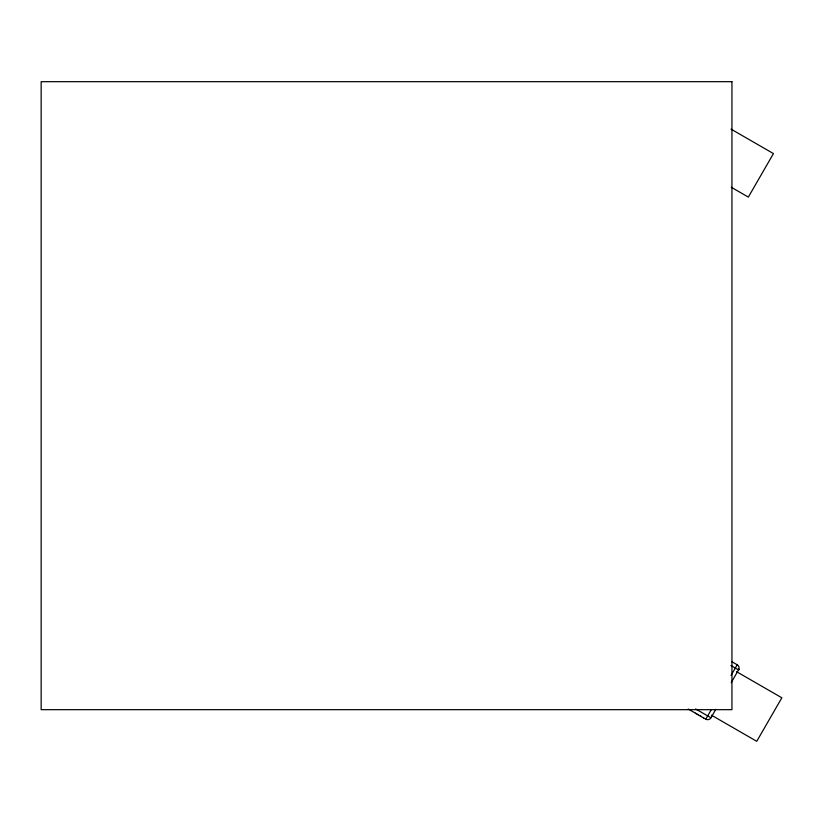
<?xml version="1.0" encoding="UTF-8"?>
<svg xmlns="http://www.w3.org/2000/svg" width="823" height="823" viewBox="0 0 823 823"><rect width="100%" height="100%" fill="white"/><g stroke="black" fill="none" stroke-linecap="round" stroke-linejoin="round"><path stroke-width="1.23" d="M731.205 682.689L738.653 669.644M738.869 669.264L738.715 669.531M730.917 665.509L738.54 669.912L738.766 669.438M731.698 661.61L737.192 664.778A3.765 3.765 0 0 1 738.57 669.932L738.817 669.356M738.57 669.932L738.848 669.294M731.061 129.139L773.445 153.592L748.344 197.108L731.236 187.243M705.877 719.045L711.37 709.529M731.009 675.488L737.171 664.819M688.234 709.035L705.805 719.179A3.765 3.765 0 0 0 710.949 717.8L715.856 709.282M706.083 719.251L706.371 719.425M736.554 671.671L781.85 697.801L756.738 741.317L711.442 715.177M695.6 708.942L710.949 717.8M695.425 713.191L696.258 713.664M697.194 714.21L698.213 714.796M700.332 716.02L701.361 716.607M703.12 717.625L703.799 718.016M731.945 81.683L41.15 81.683L41.15 709.673L731.945 709.673L731.945 81.683"/></g></svg>
